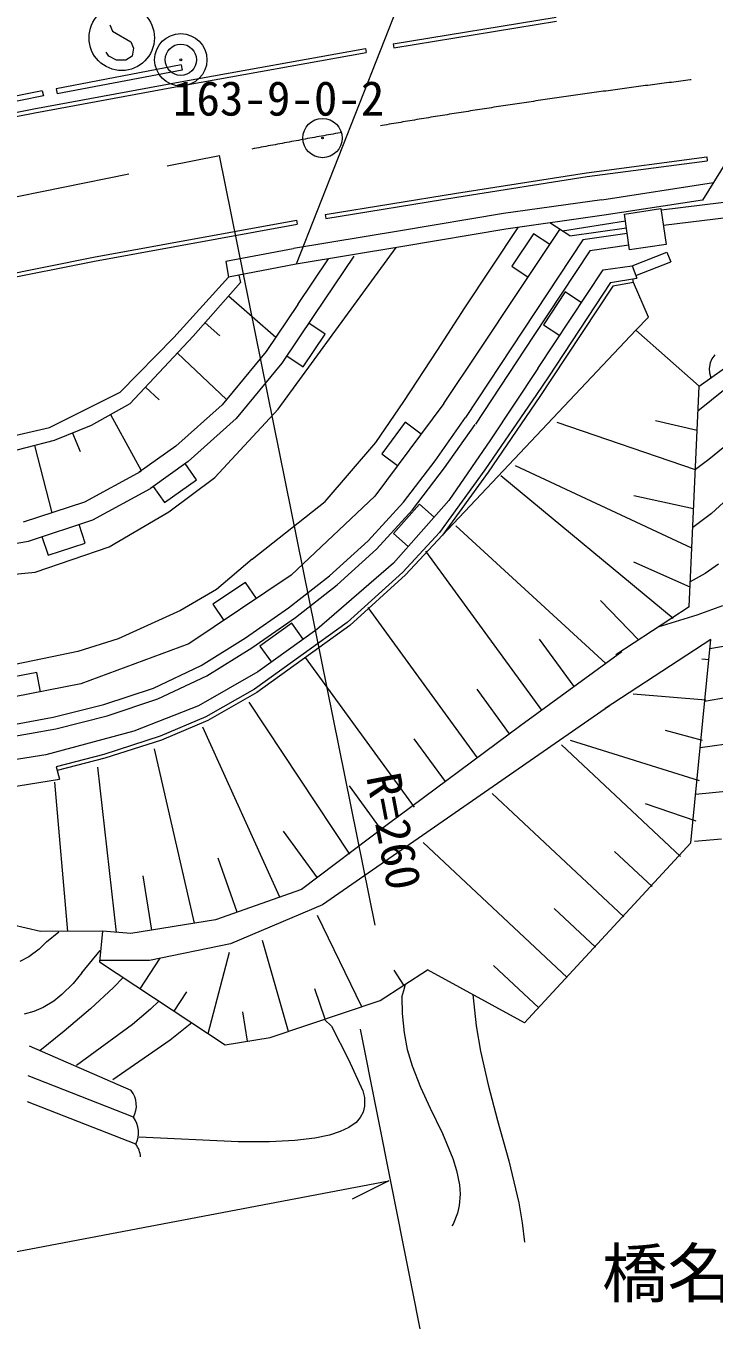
# Model space of a CAD drawing. Units: millimetres, scale not verified. Extents: x 40000 to 680000, y 20000 to 380000.
# Drawn here: x 255762 to 282074, y 262735 to 312175 of the extents above; entities that cross this region are included whole.
import ezdxf
from ezdxf.enums import TextEntityAlignment as Align

# ---------------------------------------------------------------- set-up
doc = ezdxf.new("R2010")
doc.units = ezdxf.units.MM
doc.header["$LTSCALE"] = 1000
doc.linetypes.add('CHAIN', pattern=[18.5, 12, -1.5, 3.5, -1.5])
for name, color, linetype, lineweight in [('M-BGD', 7, 'Continuous', 13), ('M-BGD-EXST', 7, 'Continuous', 13), ('M-BMK', 2, 'CHAIN', 13), ('M-BMK-SRVR', 3, 'Continuous', 13), ('M-STR-HTXT', 7, 'Continuous', 13), ('M-STR-STR1', 1, 'Continuous', 13), ('M-STR-STRC', 7, 'Continuous', 13)]:
    doc.layers.add(name, color=color, linetype=linetype, lineweight=lineweight)
doc.styles.add('ＭＳ ゴシック', font='')
doc.styles.get('ＭＳ ゴシック').set_extended_font_data('MS Gothic')

msp = doc.modelspace()

# ---------------------------------------------------------------- linework, layer by layer
at = {"layer": 'M-BGD'}
for p, q in [((269798, 311490), (276029, 312504)), ((269823, 311342), (276051, 312355)), ((269798, 311490), (269823, 311342)), ((261806, 310059), (268749, 311310)), ((261833, 309912), (268776, 311162)), ((268749, 311310), (268776, 311162)), ((256071, 309005), (261806, 310059)), ((256099, 308857), (261833, 309912)), ((246302, 307064), (256071, 309005)), ((246331, 306917), (256099, 308857)), ((277201, 306565), (281793, 307172)), ((281793, 307172), (281813, 307023)), ((272220, 305785), (277201, 306565)), ((277222, 306417), (281813, 307023)), ((272244, 305637), (277222, 306417)), ((267201, 304965), (272220, 305785)), ((267226, 304817), (272244, 305637)), ((280059, 305154), (285308, 305794)), ((278642, 304988), (280035, 305194)), ((280035, 305194), (280237, 303829)), ((280132, 304558), (285379, 305198)), ((258352, 303334), (266109, 304748)), ((258380, 303186), (266136, 304600)), ((266109, 304748), (266136, 304600)), ((267201, 304965), (267226, 304817)), ((276557, 304149), (275795, 304648)), ((278683, 304715), (276275, 304334)), ((278844, 303623), (278642, 304988)), ((272542, 301405), (274588, 304477)), ((275168, 304237), (274336, 302990)), ((274574, 301996), (276177, 304398)), ((275792, 303821), (275168, 304237)), ((276557, 304149), (278720, 304460)), ((278753, 304243), (277058, 303998)), ((265984, 303662), (263401, 303172)), ((265413, 297531), (269917, 303708)), ((277058, 303998), (274776, 300553)), ((277322, 303581), (275152, 300305)), ((278819, 303797), (277322, 303581)), ((280237, 303829), (278844, 303623)), ((253085, 302294), (258352, 303334)), ((253115, 302147), (258380, 303186)), ((263401, 303172), (263513, 302582)), ((266096, 303073), (263513, 302582)), ((266155, 301528), (267330, 303278)), ((268305, 303384), (266776, 301109)), ((278935, 303014), (280268, 303532)), ((279079, 302641), (280413, 303159)), ((280268, 303532), (280413, 303159)), ((261422, 300277), (263513, 302582)), ((263904, 302656), (263963, 302377)), ((274336, 302990), (274959, 302573)), ((275334, 299084), (277838, 302857)), ((277838, 302857), (278935, 303014)), ((278935, 303014), (279118, 302542)), ((263963, 302377), (262160, 300316)), ((278107, 302374), (275737, 298773)), ((278196, 302236), (275861, 298689)), ((278107, 302374), (279118, 302542)), ((278993, 302369), (278196, 302236)), ((278993, 302369), (278968, 302517)), ((279567, 301043), (278993, 302369)), ((263512, 301862), (265315, 300284)), ((273107, 299790), (274574, 301996)), ((276375, 302010), (275546, 300760)), ((277000, 301596), (276375, 302010)), ((266155, 301528), (264947, 299738)), ((266776, 301109), (265548, 299288)), ((271503, 299783), (272542, 301405)), ((262611, 300831), (263175, 300338)), ((267203, 300401), (266582, 300820)), ((275546, 300760), (276171, 300346)), ((279087, 300550), (279567, 301043)), ((259366, 298178), (261422, 300277)), ((262160, 300316), (259735, 297734)), ((266364, 299157), (267203, 300401)), ((279087, 300550), (271686, 292725)), ((274776, 300553), (272572, 297210)), ((275152, 300305), (272947, 296962)), ((279087, 300550), (281499, 298416)), ((261554, 299671), (263432, 297907)), ((264947, 299738), (263262, 297700)), ((270218, 297825), (271503, 299783)), ((271736, 297750), (273107, 299790)), ((281499, 298416), (283627, 299922)), ((282101, 299614), (281989, 299461)), ((265548, 299288), (263804, 297179)), ((265743, 299577), (266364, 299157)), ((281919, 299301), (281883, 299092)), ((281989, 299461), (281919, 299301)), ((275334, 299084), (273529, 296368)), ((275737, 298773), (275286, 298100)), ((275861, 298689), (275411, 298016)), ((281883, 299092), (281896, 298917)), ((281896, 298917), (281951, 298736)), ((256667, 296838), (259366, 298178)), ((260341, 298379), (260864, 297888)), ((281121, 289986), (281499, 298416)), ((282497, 298302), (281456, 297463)), ((259735, 297734), (258254, 296915)), ((263262, 297700), (261493, 296115)), ((271736, 297750), (269105, 294213)), ((269147, 296265), (270218, 297825)), ((275286, 298100), (273314, 295212)), ((275411, 298016), (273437, 295126)), ((258994, 297324), (260174, 295190)), ((263804, 297179), (261962, 295528)), ((262987, 294928), (265413, 297531)), ((271406, 295556), (272572, 297210)), ((253653, 296136), (256667, 296838)), ((258254, 296915), (256839, 296331)), ((270267, 297031), (269371, 295828)), ((270868, 296583), (270267, 297031)), ((271769, 295289), (272940, 296951)), ((281356, 295220), (276077, 297028)), ((281423, 296715), (279831, 297092)), ((283189, 296681), (281868, 295612)), ((256839, 296331), (253870, 295576)), ((257546, 296623), (257838, 295916)), ((267199, 294008), (269147, 296265)), ((273529, 296368), (271926, 294044)), ((256097, 296142), (256749, 293578)), ((261493, 296115), (260090, 295121)), ((269371, 295828), (269973, 295380)), ((258018, 293994), (260164, 295167)), ((261962, 295528), (260524, 294509)), ((262288, 294840), (261855, 295452)), ((270193, 293982), (271406, 295556)), ((270538, 293694), (271769, 295289)), ((273314, 295212), (271570, 292820)), ((281221, 292229), (274486, 295373)), ((281868, 295612), (281356, 295235)), ((261064, 293973), (262288, 294840)), ((261224, 293615), (262987, 294928)), ((273437, 295126), (271686, 292725)), ((280503, 289536), (273914, 294992)), ((258317, 293302), (260524, 294509)), ((260631, 294585), (261064, 293973)), ((269105, 294213), (265910, 291186)), ((281288, 293725), (279004, 294228)), ((282891, 294387), (281974, 293552)), ((255677, 293226), (258018, 293994)), ((264415, 291808), (267199, 294008)), ((268853, 292502), (270193, 293982)), ((269171, 292182), (270538, 293694)), ((270805, 293907), (269813, 292782)), ((271926, 294044), (269817, 291652)), ((271368, 293411), (270805, 293907)), ((255858, 292496), (258317, 293302)), ((258950, 292277), (261224, 293615)), ((281974, 293552), (281256, 293008)), ((258034, 292420), (257800, 293133)), ((269813, 292782), (270375, 292286)), ((271570, 292820), (270170, 291312)), ((271686, 292725), (270275, 291206)), ((277937, 287822), (272196, 293083)), ((252589, 291937), (255858, 292496)), ((256119, 291303), (258950, 292277)), ((256375, 292666), (256609, 291953)), ((256609, 291953), (258034, 292420)), ((267368, 291171), (268853, 292502)), ((264415, 291808), (263051, 290651)), ((267658, 290827), (269171, 292182)), ((275489, 286032), (271057, 292112)), ((252317, 290932), (256119, 291303)), ((269817, 291652), (266892, 289119)), ((270170, 291312), (268049, 289387)), ((270275, 291206), (268144, 289270)), ((281154, 290734), (279004, 291683)), ((281727, 291262), (281163, 290943)), ((282243, 291614), (281727, 291262)), ((265910, 291186), (261994, 288570)), ((264159, 290918), (262912, 290085)), ((264576, 290295), (264159, 290918)), ((265805, 289940), (267368, 291171)), ((266072, 289578), (267658, 290827)), ((263051, 290651), (261680, 289845)), ((279185, 288720), (277732, 290219)), ((261680, 289845), (259289, 288755)), ((262912, 290085), (263329, 289461)), ((264154, 288795), (265805, 289940)), ((273029, 284216), (268846, 289955)), ((281121, 289986), (278320, 288155)), ((282396, 290026), (281408, 289664)), ((264401, 288418), (266072, 289578)), ((268049, 289387), (264509, 286833)), ((268144, 289270), (264590, 286706)), ((265932, 289353), (264713, 288478)), ((266369, 288743), (265932, 289353)), ((281408, 289664), (279919, 289200)), ((259289, 288755), (257743, 288274)), ((262467, 287747), (264154, 288795)), ((266892, 289119), (264628, 287494)), ((276723, 286934), (275401, 288748)), ((257743, 288274), (254151, 287531)), ((261994, 288570), (257860, 287043)), ((262683, 287351), (264401, 288418)), ((264713, 288478), (265151, 287869)), ((278542, 288264), (274689, 285447)), ((281942, 288731), (277908, 286093)), ((281185, 280964), (281942, 288731)), ((283274, 288615), (281908, 288384)), ((260645, 286880), (262467, 287747)), ((270618, 282331), (266451, 288049)), ((281880, 287961), (281602, 287983)), ((256179, 287477), (254707, 287189)), ((256324, 286741), (256179, 287477)), ((260812, 286462), (262683, 287351)), ((264628, 287494), (262362, 286204)), ((257860, 287043), (253315, 286151)), ((258742, 286253), (260645, 286880)), ((264509, 286833), (262646, 285780)), ((274257, 285126), (273013, 286833)), ((284190, 286796), (281712, 286371)), ((258867, 285821), (260812, 286462)), ((264590, 286706), (262713, 285645)), ((268147, 280530), (264305, 286338)), ((281758, 286420), (278975, 286641)), ((256806, 285767), (258742, 286253)), ((256902, 285327), (258867, 285821)), ((262362, 286204), (259893, 285229)), ((262646, 285780), (260900, 285036)), ((278076, 286203), (267099, 278604)), ((254824, 285404), (256806, 285767)), ((254894, 284960), (256902, 285327)), ((262713, 285645), (260952, 284895)), ((265475, 278892), (262523, 285383)), ((274689, 285447), (269572, 281652)), ((259893, 285229), (256531, 284335)), ((260900, 285036), (258743, 284345)), ((260952, 284895), (258785, 284201)), ((271801, 283305), (270605, 284945)), ((281513, 283339), (276586, 284874)), ((281635, 284880), (280213, 285256)), ((283008, 284800), (281539, 284601)), ((256531, 284335), (253077, 283779)), ((258743, 284345), (256923, 283874)), ((262205, 277896), (260678, 284556)), ((280787, 280450), (276239, 284714)), ((256923, 283874), (257045, 283405)), ((258785, 284201), (256961, 283729)), ((259233, 277543), (258515, 283856)), ((253169, 282781), (257045, 283405)), ((256860, 283283), (257351, 277584)), ((269383, 281431), (268131, 283148)), ((278620, 278138), (273593, 282850)), ((282785, 282949), (281365, 282810)), ((281390, 281799), (279450, 282456)), ((266912, 279629), (265607, 281419)), ((269572, 281652), (266294, 279179)), ((276452, 275825), (270946, 280986)), ((274826, 274091), (281185, 280964)), ((281329, 281028), (282351, 281117)), ((263836, 278317), (263110, 280386)), ((279703, 279294), (278267, 280640)), ((260582, 277631), (260242, 279709)), ((266294, 279179), (263016, 278029)), ((267099, 278604), (263591, 277109)), ((277536, 276982), (275956, 278462)), ((256322, 277581), (254660, 277970)), ((263016, 278029), (259771, 277498)), ((268602, 274703), (266914, 278193)), ((258695, 277589), (256322, 277581)), ((256550, 277186), (257029, 277570)), ((258695, 277589), (258573, 276418)), ((259771, 277498), (258695, 277589)), ((256266, 276900), (255879, 276606)), ((256550, 277186), (256266, 276900)), ((263591, 277109), (260486, 276477)), ((265800, 273765), (264814, 277238)), ((255879, 276606), (255537, 276436)), ((257900, 276002), (258600, 276849)), ((258573, 276418), (263377, 273256)), ((260486, 276477), (258579, 276478)), ((260132, 275392), (260902, 276561)), ((262728, 273683), (263542, 276793)), ((257900, 276002), (257565, 275598)), ((269302, 274938), (271121, 276116)), ((270212, 275527), (269838, 276103)), ((274826, 274091), (271121, 276116)), ((275368, 274669), (273645, 276284)), ((257565, 275598), (257136, 275169)), ((259112, 275438), (258227, 274621)), ((259483, 275819), (259112, 275438)), ((267201, 274234), (266813, 275393)), ((270212, 275321), (270277, 275574)), ((256828, 274924), (256419, 274674)), ((257136, 275169), (256828, 274924)), ((260850, 274919), (260531, 274617)), ((261430, 274537), (261916, 275276)), ((265100, 273531), (269302, 274938)), ((270129, 275073), (270212, 275321)), ((270129, 275073), (270142, 274442)), ((272851, 275171), (272979, 273977)), ((256068, 274525), (255695, 274426)), ((256419, 274674), (256068, 274525)), ((258227, 274621), (257226, 273771)), ((260531, 274617), (259834, 274033)), ((264238, 273393), (264059, 274514)), ((270142, 274442), (270221, 273706)), ((259834, 274033), (257695, 272465)), ((262108, 274091), (261279, 273435)), ((267443, 273967), (267182, 274224)), ((267443, 273967), (268092, 272689)), ((272979, 273977), (273142, 273009)), ((257226, 273771), (256301, 273018)), ((261279, 273435), (259089, 271912)), ((263377, 273256), (265100, 273531)), ((270221, 273706), (270345, 273077)), ((259794, 271508), (255904, 273205)), ((270345, 273077), (270528, 272443)), ((273142, 273009), (273431, 271727)), ((268092, 272689), (268644, 271487)), ((270528, 272443), (270846, 271629)), ((259878, 270482), (255847, 272067)), ((268644, 271487), (268703, 271236)), ((270846, 271629), (271216, 270831)), ((273431, 271727), (273795, 270358)), ((259962, 269455), (255830, 271078)), ((268703, 271236), (268713, 270908)), ((268546, 270470), (268384, 270288)), ((268656, 270676), (268546, 270470)), ((268713, 270908), (268656, 270676)), ((271216, 270831), (271685, 269858)), ((268115, 270094), (267774, 269934)), ((268384, 270288), (268115, 270094)), ((273795, 270358), (274220, 268813)), ((263875, 269544), (260091, 269717)), ((265079, 269547), (263875, 269544)), ((266050, 269598), (265079, 269547)), ((266805, 269688), (266050, 269598)), ((267369, 269805), (266805, 269688)), ((267774, 269934), (267369, 269805)), ((271685, 269858), (272082, 268912)), ((272082, 268912), (272227, 268450)), ((274220, 268813), (274603, 267218)), ((272227, 268450), (272336, 267907)), ((272359, 267551), (272324, 267114)), ((272336, 267907), (272359, 267551)), ((272324, 267114), (272258, 266826)), ((274603, 267218), (274740, 266446)), ((272258, 266826), (272094, 266406)), ((272094, 266406), (272051, 266331)), ((274740, 266446), (274819, 265716))]:
    msp.add_line(p, q, dxfattribs=at)
for centre, start in [((259029, 270929), 332.2148), ((259113, 269902), 332.2148), ((259197, 268875), 5.8359)]:
    msp.add_arc(centre, 959, start, 37.1582, dxfattribs=at)
at = {"layer": 'M-BGD-EXST'}
for p, q in [((258978, 312220), (259078, 311970)), ((259078, 311970), (259778, 311570)), ((259778, 311570), (259878, 311320)), ((258928, 311020), (258828, 311170)), ((259228, 310870), (258928, 311020)), ((259828, 311020), (259578, 310870)), ((259878, 311320), (259828, 311020)), ((259578, 310870), (259228, 310870))]:
    msp.add_line(p, q, dxfattribs=at)
msp.add_circle((259428, 311720), 1250, dxfattribs=at)
at = {"layer": 'M-BMK'}
msp.add_line((139146, 282123), (263163, 307230), dxfattribs=at)
msp.add_arc((313694, 49154), 262976, 80.97623, 101.0784, dxfattribs=at)
at = {"layer": 'M-BMK-SRVR'}
for centre, radius in [((261686, 310880), 1000), ((261686, 310880), 600), ((261686, 310880), 40), ((267101, 307891), 750), ((267101, 307891), 30)]:
    msp.add_circle(centre, radius, dxfattribs=at)
at = {"layer": 'M-STR-HTXT'}
for p, q in [((269110, 277825), (263163, 307230)), ((268539, 273855), (271203, 260538)), ((132619, 242051), (269633, 268054)), ((269633, 268054), (268237, 267361))]:
    msp.add_line(p, q, dxfattribs=at)
at = {"layer": 'M-STR-STR1'}
for p, q in [((288987, 317410), (281632, 305518)), ((270818, 315052), (266096, 303073)), ((277780, 305536), (282047, 306188)), ((277780, 305536), (274017, 305002)), ((281632, 305518), (277868, 304943)), ((274017, 305002), (270078, 304343)), ((277868, 304943), (274109, 304409)), ((270078, 304343), (265998, 303665)), ((274109, 304409), (270176, 303751)), ((270176, 303751), (266096, 303073))]:
    msp.add_line(p, q, dxfattribs=at)
at = {"layer": 'M-STR-STRC'}
for p, q in [((261701, 310682), (256927, 309775)), ((261701, 310682), (261738, 310486)), ((261738, 310486), (256964, 309579)), ((256392, 309693), (251596, 308726)), ((256392, 309693), (256431, 309497)), ((256927, 309775), (256964, 309579)), ((256431, 309497), (251635, 308530))]:
    msp.add_line(p, q, dxfattribs=at)

# ---------------------------------------------------------------- texts
at = {"layer": 'M-BMK-SRVR', "style": 'ＭＳ ゴシック'}
msp.add_text('163-9-0-2', height=1320, dxfattribs=at).set_placement((261386, 308351), align=Align.BOTTOM_LEFT)
at = {"layer": 'M-STR-HTXT', "style": 'ＭＳ ゴシック'}
msp.add_text('R=260', height=1320, rotation=280.8, dxfattribs=at).set_placement((268381, 283417), align=Align.BOTTOM_LEFT)
msp.add_text('橋名\u3000\u3000\u3000下島田橋', height=1833, dxfattribs=at).set_placement((277789, 263060), align=Align.BOTTOM_LEFT)

doc.saveas('drawing.dxf')
